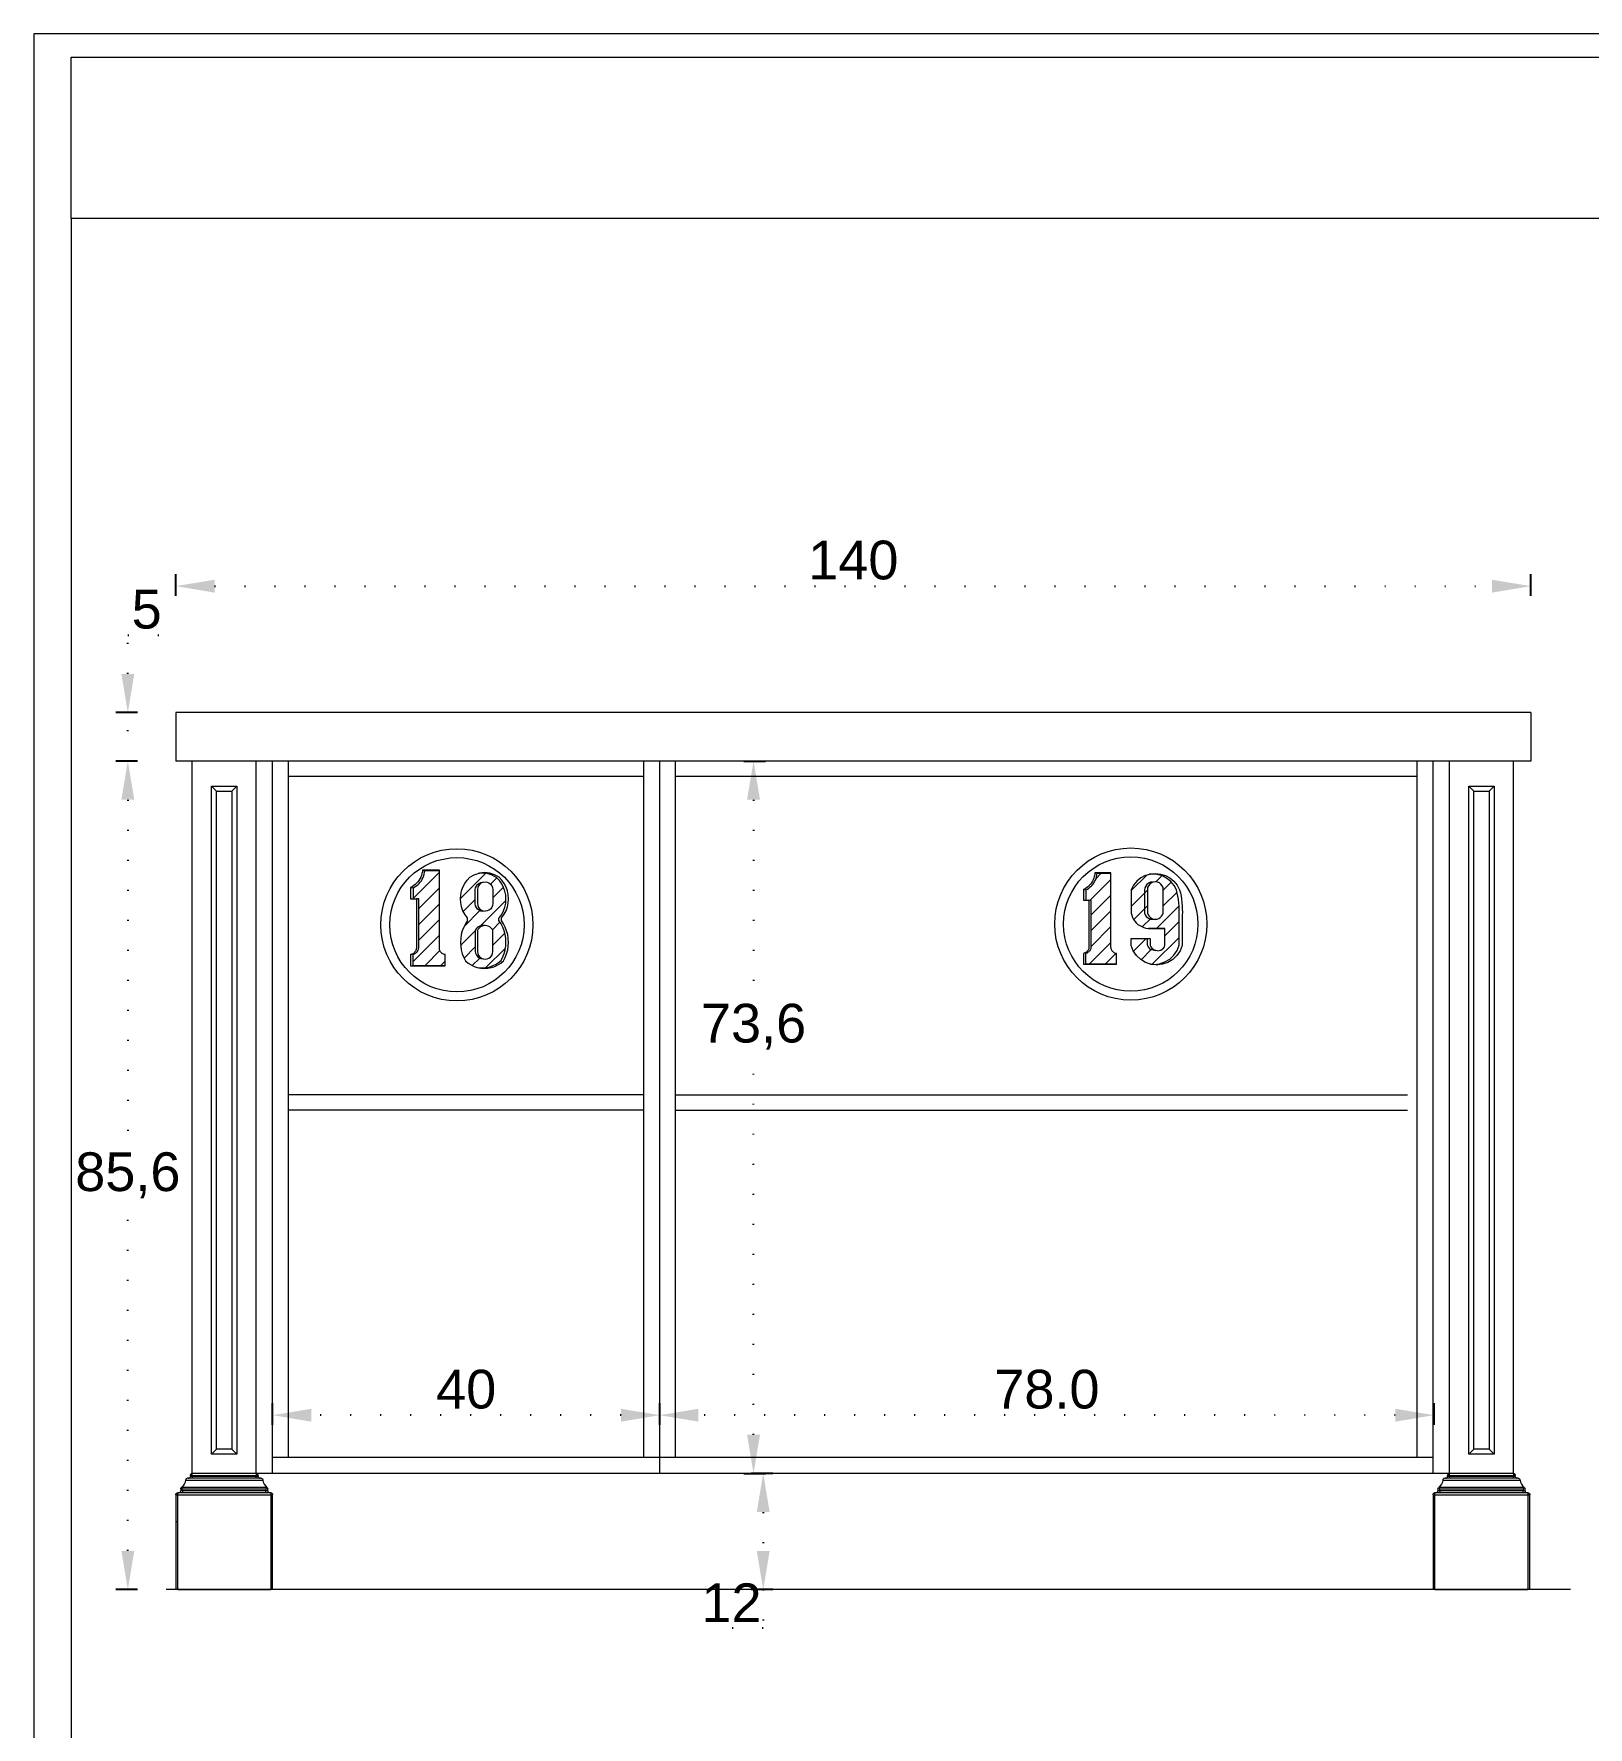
# Model space of a CAD drawing. Header units: inches. Extents: x 352 to 11605, y -941 to 2503.
# Drawn here: x 6836.1 to 6996.7, y 753.6 to 928.6 of the extents above; entities that cross this region are included whole.
import ezdxf

# ---------------------------------------------------------------- set-up
doc = ezdxf.new("R2010")
doc.units = ezdxf.units.IN
doc.header["$MEASUREMENT"] = 0
doc.linetypes.add('ACAD_ISO07W100', pattern=[3, 0, -3])
doc.styles.get("Standard").update_dxf_attribs({"font": 'arial.ttf'})
doc.dimstyles.new('ISO-25', dxfattribs={"dimtxt": 4, "dimasz": 4, "dimexe": 1.25, "dimexo": 0.625, "dimtad": 1, "dimtih": 1, "dimtoh": 1, "dimdec": 1, "dimtxsty": 'Standard', "dimcen": 2.5, "dimadec": 0, "dimazin": 0, "dimtfac": 1, "dimtdec": 1, "dimtmove": 0, "dimatfit": 3, "dimfxl": 1, "dimfxlon": 1, "dimarcsym": 0})
pattern_1 = [(45, (6167.7782, 1407.7392), (-0.8148213, 0.8148213), [])]
pattern_2 = [(45, (6254.4514, 1407.9939), (-0.8148213, 0.8148213), [])]

# ---------------------------------------------------------------- blocks, each defined once
blk = doc.blocks.new('*D342')
at = {"color": 0, "lineweight": -2, "transparency": 16777216}
for p, q in [((6846.82, 853.45), (6844.57, 853.45)), ((6846.82, 767.85), (6844.57, 767.85))]:
    blk.add_line(p, q, dxfattribs=at)
at = {"color": 0, "linetype": 'ACAD_ISO07W100', "lineweight": -2, "transparency": 16777216}
for p, q in [((6845.82, 849.45), (6845.82, 813.68)), ((6845.82, 771.85), (6845.82, 807.63))]:
    blk.add_line(p, q, dxfattribs=at)
at = {"color": 0, "transparency": 16777216}
for points in [[(6845.15, 849.45), (6846.49, 849.45), (6845.82, 853.45)], [(6845.15, 771.85), (6846.49, 771.85), (6845.82, 767.85)]]:
    blk.add_solid(points, dxfattribs=at)
at = {"layer": 'Defpoints', "color": 0, "transparency": 16777216}
for p in [(6845.82, 853.45), (6850.78, 853.45), (6849.78, 767.85)]:
    blk.add_point(p, dxfattribs=at)
at = {"color": 0, "lineweight": 20, "transparency": 16777216, "insert": (6845.82, 810.65), "char_height": 4, "attachment_point": 5}
blk.add_mtext('85,6', dxfattribs=at)
blk = doc.blocks.new('*D343')
at = {"color": 0, "lineweight": -2, "transparency": 16777216}
for p, q in [((6850.78, 870.52), (6850.78, 872.77)), ((6990.78, 870.52), (6990.78, 872.77))]:
    blk.add_line(p, q, dxfattribs=at)
at = {"color": 0, "linetype": 'ACAD_ISO07W100', "lineweight": -2, "transparency": 16777216}
blk.add_line((6854.78, 871.52), (6986.78, 871.52), dxfattribs=at)
at = {"color": 0, "transparency": 16777216}
for points in [[(6854.78, 872.18), (6854.78, 870.85), (6850.78, 871.52)], [(6986.78, 872.18), (6986.78, 870.85), (6990.78, 871.52)]]:
    blk.add_solid(points, dxfattribs=at)
at = {"layer": 'Defpoints', "color": 0, "transparency": 16777216}
for p in [(6990.78, 871.52), (6850.78, 863.45), (6990.78, 863.45)]:
    blk.add_point(p, dxfattribs=at)
at = {"color": 0, "lineweight": 20, "transparency": 16777216, "insert": (6920.78, 874.19), "char_height": 4, "attachment_point": 5}
blk.add_mtext('140', dxfattribs=at)
blk = doc.blocks.new('*D344')
at = {"color": 0, "lineweight": -2, "transparency": 16777216}
for p, q in [((6912.47, 779.85), (6910.22, 779.85)), ((6912.47, 767.85), (6910.22, 767.85))]:
    blk.add_line(p, q, dxfattribs=at)
at = {"color": 0, "linetype": 'ACAD_ISO07W100', "lineweight": -2, "transparency": 16777216}
for p, q in [((6911.47, 775.85), (6911.47, 771.85)), ((6911.47, 767.85), (6911.47, 763.85)), ((6911.47, 763.85), (6905.53, 763.85))]:
    blk.add_line(p, q, dxfattribs=at)
at = {"color": 0, "transparency": 16777216}
for points in [[(6910.8, 775.85), (6912.14, 775.85), (6911.47, 779.85)], [(6910.8, 771.85), (6912.14, 771.85), (6911.47, 767.85)]]:
    blk.add_solid(points, dxfattribs=at)
at = {"layer": 'Defpoints', "color": 0, "transparency": 16777216}
for p in [(6927.23, 779.85), (6911.47, 767.85), (6927.23, 767.85)]:
    blk.add_point(p, dxfattribs=at)
at = {"color": 0, "lineweight": 20, "transparency": 16777216, "insert": (6908.19, 766.49), "char_height": 4, "attachment_point": 5}
blk.add_mtext('12', dxfattribs=at)
blk = doc.blocks.new('*D345')
at = {"color": 0, "lineweight": -2, "transparency": 16777216}
for p, q in [((6909.47, 853.45), (6911.72, 853.45)), ((6909.47, 779.85), (6911.72, 779.85))]:
    blk.add_line(p, q, dxfattribs=at)
at = {"color": 0, "linetype": 'ACAD_ISO07W100', "lineweight": -2, "transparency": 16777216}
for p, q in [((6910.47, 849.45), (6910.47, 829.02)), ((6910.47, 783.85), (6910.47, 822.97))]:
    blk.add_line(p, q, dxfattribs=at)
at = {"color": 0, "transparency": 16777216}
for points in [[(6909.8, 849.45), (6911.14, 849.45), (6910.47, 853.45)], [(6909.8, 783.85), (6911.14, 783.85), (6910.47, 779.85)]]:
    blk.add_solid(points, dxfattribs=at)
at = {"layer": 'Defpoints', "color": 0, "transparency": 16777216}
for p in [(6902.41, 853.45), (6910.47, 853.45), (6901.78, 779.85)]:
    blk.add_point(p, dxfattribs=at)
at = {"color": 0, "lineweight": 20, "transparency": 16777216, "insert": (6910.47, 826), "char_height": 4, "attachment_point": 5}
blk.add_mtext('73,6', dxfattribs=at)
blk = doc.blocks.new('*D346')
at = {"color": 0, "lineweight": -2, "transparency": 16777216}
for p, q in [((6900.78, 784.87), (6900.78, 787.12)), ((6980.78, 784.87), (6980.78, 787.12))]:
    blk.add_line(p, q, dxfattribs=at)
at = {"color": 0, "linetype": 'ACAD_ISO07W100', "lineweight": -2, "transparency": 16777216}
blk.add_line((6976.78, 785.87), (6904.78, 785.87), dxfattribs=at)
at = {"color": 0, "transparency": 16777216}
for points in [[(6904.78, 786.53), (6904.78, 785.2), (6900.78, 785.87)], [(6976.78, 786.53), (6976.78, 785.2), (6980.78, 785.87)]]:
    blk.add_solid(points, dxfattribs=at)
at = {"layer": 'Defpoints', "color": 0, "transparency": 16777216}
for p in [(6900.78, 785.87), (6900.78, 779.85), (6980.78, 779.85)]:
    blk.add_point(p, dxfattribs=at)
at = {"color": 0, "lineweight": 20, "transparency": 16777216, "insert": (6940.78, 788.53), "char_height": 4, "attachment_point": 5}
blk.add_mtext('78.0', dxfattribs=at)
blk = doc.blocks.new('*D347')
at = {"color": 0, "lineweight": -2, "transparency": 16777216}
for p, q in [((6860.78, 784.87), (6860.78, 787.12)), ((6900.78, 784.87), (6900.78, 787.12))]:
    blk.add_line(p, q, dxfattribs=at)
at = {"color": 0, "linetype": 'ACAD_ISO07W100', "lineweight": -2, "transparency": 16777216}
blk.add_line((6896.78, 785.87), (6864.78, 785.87), dxfattribs=at)
at = {"color": 0, "transparency": 16777216}
for points in [[(6864.78, 786.53), (6864.78, 785.2), (6860.78, 785.87)], [(6896.78, 786.53), (6896.78, 785.2), (6900.78, 785.87)]]:
    blk.add_solid(points, dxfattribs=at)
at = {"layer": 'Defpoints', "color": 0, "transparency": 16777216}
for p in [(6860.78, 785.87), (6860.78, 779.85), (6900.78, 779.85)]:
    blk.add_point(p, dxfattribs=at)
at = {"color": 0, "lineweight": 20, "transparency": 16777216, "insert": (6880.78, 788.53), "char_height": 4, "attachment_point": 5}
blk.add_mtext('40', dxfattribs=at)
blk = doc.blocks.new('*D484')
at = {"color": 0, "linetype": 'ACAD_ISO07W100', "lineweight": -2, "transparency": 16777216}
for p, q in [((6845.82, 862.45), (6845.82, 866.45)), ((6845.82, 866.45), (6849.1, 866.45)), ((6845.82, 853.45), (6845.82, 858.45)), ((6845.82, 849.45), (6845.82, 845.45))]:
    blk.add_line(p, q, dxfattribs=at)
at = {"color": 0, "lineweight": -2, "transparency": 16777216}
for p, q in [((6846.82, 858.45), (6844.57, 858.45)), ((6846.82, 853.45), (6844.57, 853.45))]:
    blk.add_line(p, q, dxfattribs=at)
at = {"color": 0, "transparency": 16777216}
for points in [[(6845.15, 862.45), (6846.49, 862.45), (6845.82, 858.45)], [(6845.15, 849.45), (6846.49, 849.45), (6845.82, 853.45)]]:
    blk.add_solid(points, dxfattribs=at)
at = {"layer": 'Defpoints', "color": 0, "transparency": 16777216}
for p in [(6845.82, 858.45), (6850.78, 858.45), (6850.78, 853.45)]:
    blk.add_point(p, dxfattribs=at)
at = {"color": 0, "lineweight": 20, "transparency": 16777216, "insert": (6847.77, 869.11), "char_height": 4, "attachment_point": 5}
blk.add_mtext('5', dxfattribs=at)

msp = doc.modelspace()

# ---------------------------------------------------------------- hatches: boundary and pattern name
at = {"lineweight": 20}
h = msp.add_hatch(dxfattribs=at)
h.set_pattern_fill('ANSI31', color=256, scale=9.218651)
h.set_pattern_definition(pattern_1)
h.paths.add_polyline_path([(6878.45, 833.49), (6878.37, 833.53), (6878.3, 833.57), (6878.24, 833.62), (6878.18, 833.68), (6878.14, 833.74), (6878.09, 833.81), (6878.06, 833.89), (6878.04, 833.96), (6878.02, 834.04), (6878.02, 834.12), (6878.02, 842.15), (6876.51, 842.15), (6876.49, 841.96), (6876.45, 841.77), (6876.4, 841.59), (6876.33, 841.42), (6876.24, 841.25), (6876.15, 841.09), (6876.03, 840.94), (6875.91, 840.79), (6875.77, 840.66), (6875.62, 840.55), (6875.46, 840.44), (6875.3, 840.35), (6875.3, 839.22), (6875.63, 839.22), (6875.88, 839.2), (6875.88, 834.15), (6875.87, 834.08), (6875.85, 834), (6875.82, 833.93), (6875.79, 833.86), (6875.75, 833.79), (6875.7, 833.73), (6875.64, 833.67), (6875.58, 833.62), (6875.52, 833.57), (6875.45, 833.54), (6875.37, 833.51), (6875.3, 833.49), (6875.3, 832.33), (6878.6, 832.33), (6878.6, 833.45), (6878.52, 833.46)])
h = msp.add_hatch(dxfattribs=at)
h.set_pattern_fill('ANSI31', color=256, scale=9.218651)
h.set_pattern_definition(pattern_1)
h.paths.add_polyline_path([(6884.17, 837.22), (6884.22, 837.27), (6884.45, 837.61), (6884.64, 837.98), (6884.78, 838.37), (6884.86, 838.77), (6884.89, 839.18), (6884.86, 839.6), (6884.78, 840), (6884.64, 840.39), (6884.45, 840.76), (6884.22, 841.1), (6883.94, 841.4), (6883.47, 841.66), (6882.96, 841.82), (6882.43, 841.88), (6882.03, 841.83), (6881.62, 841.71), (6881.15, 841.44), (6880.87, 841.14), (6880.63, 840.79), (6880.44, 840.42), (6880.3, 840.03), (6880.22, 839.62), (6880.19, 839.2), (6880.22, 838.79), (6880.3, 838.38), (6880.44, 837.99), (6880.63, 837.62), (6880.87, 837.27), (6880.92, 837.22), (6880.92, 836.97), (6880.7, 836.63), (6880.52, 836.28), (6880.38, 835.9), (6880.27, 835.52), (6880.21, 835.12), (6880.19, 834.72), (6880.21, 834.32), (6880.27, 833.93), (6880.38, 833.54), (6880.52, 833.17), (6880.7, 832.81), (6880.98, 832.58), (6881.28, 832.38), (6881.61, 832.23), (6881.92, 832.12), (6882.07, 832.1), (6882.43, 832.07), (6882.79, 832.1), (6883.14, 832.16), (6883.48, 832.28), (6883.81, 832.43), (6884.11, 832.63), (6884.38, 832.86), (6884.56, 833.21), (6884.7, 833.58), (6884.81, 833.96), (6884.87, 834.35), (6884.89, 834.75), (6884.87, 835.14), (6884.81, 835.53), (6884.7, 835.92), (6884.56, 836.28), (6884.38, 836.64), (6884.17, 836.97)])
h.paths.add_polyline_path([(6883.06, 836.4), (6883.21, 836.32), (6883.34, 836.22), (6883.45, 836.09), (6883.53, 835.95), (6883.53, 833.76), (6883.5, 833.56), (6883.42, 833.37), (6883.3, 833.2), (6883.13, 833.08), (6882.94, 833), (6882.74, 832.97), (6882.54, 833), (6882.3, 833.04), (6882.11, 833.12), (6881.95, 833.24), (6881.83, 833.4), (6881.75, 833.59), (6881.72, 833.79), (6881.72, 835.96), (6881.8, 836.1), (6881.91, 836.23), (6882.04, 836.33), (6882.18, 836.4), (6882.34, 836.45), (6882.5, 836.46), (6882.74, 836.46), (6882.9, 836.44)], flags=16)
h.paths.add_polyline_path([(6882.94, 837.96), (6882.74, 837.93), (6882.5, 837.92), (6882.3, 837.95), (6882.11, 838.03), (6881.95, 838.15), (6881.83, 838.31), (6881.75, 838.5), (6881.72, 838.7), (6881.72, 840.14), (6881.75, 840.35), (6881.83, 840.53), (6881.95, 840.7), (6882.11, 840.82), (6882.3, 840.9), (6882.54, 840.93), (6882.74, 840.96), (6882.94, 840.93), (6883.13, 840.86), (6883.3, 840.73), (6883.42, 840.57), (6883.5, 840.38), (6883.53, 840.17), (6883.53, 838.72), (6883.5, 838.51), (6883.42, 838.32), (6883.3, 838.16), (6883.13, 838.03)], flags=16)
h = msp.add_hatch(dxfattribs=at)
h.set_pattern_fill('ANSI31', color=256, scale=9.218651)
h.set_pattern_definition(pattern_2)
h.paths.add_polyline_path([(6947.81, 833.61), (6947.74, 833.64), (6947.68, 833.68), (6947.62, 833.73), (6947.56, 833.79), (6947.52, 833.85), (6947.48, 833.91), (6947.45, 833.98), (6947.42, 834.06), (6947.41, 834.13), (6947.4, 834.21), (6947.4, 841.85), (6945.97, 841.85), (6945.95, 841.67), (6945.91, 841.5), (6945.86, 841.32), (6945.8, 841.16), (6945.71, 841), (6945.62, 840.84), (6945.51, 840.7), (6945.39, 840.56), (6945.26, 840.44), (6945.12, 840.33), (6944.97, 840.23), (6944.81, 840.14), (6944.81, 839.06), (6945.13, 839.06), (6945.36, 839.04), (6945.36, 834.24), (6945.35, 834.17), (6945.34, 834.09), (6945.31, 834.02), (6945.28, 833.96), (6945.24, 833.89), (6945.19, 833.83), (6945.14, 833.78), (6945.08, 833.73), (6945.02, 833.69), (6944.96, 833.65), (6944.89, 833.62), (6944.81, 833.6), (6944.81, 832.5), (6947.96, 832.5), (6947.96, 833.57), (6947.88, 833.58)])
h = msp.add_hatch(dxfattribs=at)
h.set_pattern_fill('ANSI31', color=256, scale=9.218651)
h.set_pattern_definition(pattern_2)
h.paths.add_polyline_path([(6954.44, 837.11), (6954.45, 837.23), (6954.46, 837.54), (6954.46, 837.84), (6954.45, 838.15), (6954.44, 838.45), (6954.41, 838.81), (6954.38, 839.15), (6954.32, 839.48), (6954.25, 839.81), (6954.17, 840.13), (6953.92, 840.6), (6953.59, 841), (6953.18, 841.33), (6952.72, 841.58), (6952.22, 841.73), (6951.7, 841.78), (6951.38, 841.75), (6950.95, 841.62), (6950.49, 841.37), (6950.08, 841.04), (6949.74, 840.63), (6949.49, 840.16), (6949.49, 837.73), (6949.55, 837.51), (6949.63, 837.3), (6949.74, 837.09), (6949.87, 836.91), (6950.02, 836.74), (6950.19, 836.58), (6950.38, 836.45), (6950.58, 836.34), (6950.79, 836.25), (6951, 836.19), (6951.23, 836.15), (6951.27, 836.15), (6952.68, 836.15), (6952.98, 836.14), (6952.98, 834.4), (6952.92, 834.25), (6952.82, 834.11), (6952.69, 834), (6952.55, 833.92), (6952.39, 833.86), (6952.22, 833.85), (6952.05, 833.86), (6951.76, 833.9), (6951.6, 833.95), (6951.46, 834.03), (6951.34, 834.14), (6951.24, 834.28), (6951.17, 834.43), (6951.17, 835.1), (6949.49, 835.1), (6949.49, 834.4), (6949.71, 833.85), (6950.04, 833.36), (6950.47, 832.95), (6950.97, 832.64), (6951.47, 832.48), (6951.83, 832.44), (6952.41, 832.5), (6952.97, 832.69), (6953.47, 832.99), (6953.9, 833.4), (6954.23, 833.88), (6954.44, 834.43)])
h.paths.add_polyline_path([(6952.63, 837.41), (6952.5, 837.28), (6952.34, 837.19), (6952.17, 837.13), (6951.99, 837.11), (6951.8, 837.13), (6951.63, 837.19), (6951.47, 837.28), (6951.34, 837.41), (6951.24, 837.56), (6951.17, 837.73), (6951.17, 840.16), (6951.19, 840.37), (6951.28, 840.57), (6951.41, 840.74), (6951.58, 840.87), (6951.77, 840.95), (6951.99, 840.98), (6952.2, 840.95), (6952.4, 840.87), (6952.57, 840.74), (6952.7, 840.57), (6952.78, 840.37), (6952.81, 840.16), (6952.81, 837.73), (6952.74, 837.56)], flags=16)

# ---------------------------------------------------------------- linework, layer by layer
for p, q in [((6990.78, 858.45), (6850.78, 858.45)), ((6850.78, 858.45), (6850.78, 853.45)), ((6990.78, 858.45), (6990.78, 853.45)), ((6990.78, 853.45), (6850.78, 853.45)), ((6860.78, 779.85), (6860.78, 853.45)), ((6862.41, 781.48), (6862.41, 853.45)), ((6899.15, 781.48), (6899.15, 853.45)), ((6900.78, 779.85), (6900.78, 853.45)), ((6902.41, 781.48), (6902.41, 853.45)), ((6979.05, 781.48), (6979.05, 853.45)), ((6980.68, 779.85), (6980.68, 853.45)), ((6899.15, 851.85), (6862.41, 851.85)), ((6979.05, 851.85), (6902.41, 851.85)), ((6875.3, 840.35), (6875.3, 839.22)), ((6944.81, 840.14), (6944.81, 839.06)), ((6882.58, 836.44), (6882.42, 836.4)), ((6882.74, 836.46), (6882.58, 836.44)), ((6875.3, 832.33), (6878.6, 832.33)), ((6944.81, 832.5), (6947.96, 832.5)), ((6899.15, 818.97), (6862.41, 818.97)), ((6902.41, 818.97), (6978.05, 818.97)), ((6899.15, 817.37), (6862.41, 817.37)), ((6902.41, 817.37), (6978.05, 817.37)), ((6980.68, 781.48), (6860.78, 781.48)), ((6982.38, 779.85), (6859.08, 779.85)), ((6850.98, 774.85), (6850.78, 774.85)), ((6994.88, 767.85), (6849.78, 767.85))]:
    msp.add_line(p, q, dxfattribs=at)
at = {"linetype": 'Continuous', "lineweight": 20, "extrusion": (0, 1, -2.22045e-16)}
for p, q in [((6852.48, 779.85), (6852.48, 853.45)), ((6859.08, 779.85), (6859.08, 853.45)), ((6982.38, 779.85), (6982.38, 853.45)), ((6988.98, 779.85), (6988.98, 853.45)), ((6854.98, 850.35), (6854.48, 850.85)), ((6854.48, 850.85), (6857.08, 850.85)), ((6854.48, 781.85), (6854.48, 850.85)), ((6854.98, 782.35), (6854.98, 850.35)), ((6854.98, 850.35), (6856.58, 850.35)), ((6856.58, 850.35), (6857.08, 850.85)), ((6856.58, 850.35), (6856.58, 782.35)), ((6857.08, 850.85), (6857.08, 781.85)), ((6984.88, 850.35), (6984.38, 850.85)), ((6984.38, 850.85), (6986.98, 850.85)), ((6984.38, 781.85), (6984.38, 850.85)), ((6984.88, 782.35), (6984.88, 850.35)), ((6984.88, 850.35), (6986.48, 850.35)), ((6986.48, 850.35), (6986.98, 850.85)), ((6986.48, 850.35), (6986.48, 782.35)), ((6986.98, 850.85), (6986.98, 781.85)), ((6854.98, 782.35), (6854.48, 781.85)), ((6856.58, 782.35), (6854.98, 782.35)), ((6856.58, 782.35), (6857.08, 781.85)), ((6984.88, 782.35), (6984.38, 781.85)), ((6986.48, 782.35), (6984.88, 782.35)), ((6986.48, 782.35), (6986.98, 781.85)), ((6857.08, 781.85), (6854.48, 781.85)), ((6986.98, 781.85), (6984.38, 781.85)), ((6851.78, 779.17), (6859.78, 779.17)), ((6859.58, 779.35), (6851.98, 779.35)), ((6852.28, 779.65), (6852.28, 779.55)), ((6852.48, 779.65), (6852.28, 779.65)), ((6852.48, 779.55), (6852.28, 779.55)), ((6859.08, 779.85), (6852.48, 779.85)), ((6852.48, 779.65), (6852.48, 779.85)), ((6852.48, 779.65), (6859.08, 779.65)), ((6852.48, 779.55), (6852.48, 779.65)), ((6859.08, 779.55), (6852.48, 779.55)), ((6852.48, 779.55), (6852.48, 779.35)), ((6859.08, 779.85), (6859.08, 779.65)), ((6859.28, 779.65), (6859.08, 779.65)), ((6859.08, 779.65), (6859.08, 779.55)), ((6859.28, 779.55), (6859.08, 779.55)), ((6859.08, 779.35), (6859.08, 779.55)), ((6859.28, 779.55), (6859.28, 779.65)), ((6981.68, 779.17), (6989.68, 779.17)), ((6989.48, 779.35), (6981.88, 779.35)), ((6982.18, 779.65), (6982.18, 779.55)), ((6982.38, 779.65), (6982.18, 779.65)), ((6982.38, 779.55), (6982.18, 779.55)), ((6988.98, 779.85), (6982.38, 779.85)), ((6982.38, 779.65), (6982.38, 779.85)), ((6982.38, 779.65), (6988.98, 779.65)), ((6982.38, 779.55), (6982.38, 779.65)), ((6988.98, 779.55), (6982.38, 779.55)), ((6982.38, 779.55), (6982.38, 779.35)), ((6988.98, 779.85), (6988.98, 779.65)), ((6989.18, 779.65), (6988.98, 779.65)), ((6988.98, 779.65), (6988.98, 779.55)), ((6989.18, 779.55), (6988.98, 779.55)), ((6988.98, 779.35), (6988.98, 779.55)), ((6989.18, 779.55), (6989.18, 779.65)), ((6850.78, 777.65), (6850.98, 777.65)), ((6850.78, 777.65), (6850.78, 767.85)), ((6850.98, 777.65), (6850.98, 777.85)), ((6860.58, 777.85), (6850.98, 777.85)), ((6850.98, 767.85), (6850.98, 777.65)), ((6850.98, 777.65), (6860.58, 777.65)), ((6851.28, 778.25), (6851.28, 778.05)), ((6851.48, 778.05), (6851.28, 778.05)), ((6851.48, 778.25), (6851.34, 778.39)), ((6860.2, 778.41), (6851.36, 778.41)), ((6851.48, 778.25), (6860.08, 778.25)), ((6851.48, 778.05), (6851.48, 778.25)), ((6851.48, 778.05), (6851.48, 777.85)), ((6860.08, 778.05), (6851.48, 778.05)), ((6860.22, 778.39), (6860.08, 778.25)), ((6860.08, 778.25), (6860.08, 778.05)), ((6860.28, 778.05), (6860.08, 778.05)), ((6860.08, 777.85), (6860.08, 778.05)), ((6860.28, 778.05), (6860.28, 778.25)), ((6860.58, 777.85), (6860.58, 777.65)), ((6860.58, 777.65), (6860.78, 777.65)), ((6860.58, 777.65), (6860.58, 767.85)), ((6860.78, 767.85), (6860.78, 777.65)), ((6980.68, 777.65), (6980.88, 777.65)), ((6980.68, 777.65), (6980.68, 767.85)), ((6980.88, 777.65), (6980.88, 777.85)), ((6990.48, 777.85), (6980.88, 777.85)), ((6980.88, 767.85), (6980.88, 777.65)), ((6980.88, 777.65), (6990.48, 777.65)), ((6981.18, 778.25), (6981.18, 778.05)), ((6981.38, 778.05), (6981.18, 778.05)), ((6981.38, 778.25), (6981.24, 778.39)), ((6990.1, 778.41), (6981.26, 778.41)), ((6981.38, 778.25), (6989.98, 778.25)), ((6981.38, 778.05), (6981.38, 778.25)), ((6981.38, 778.05), (6981.38, 777.85)), ((6989.98, 778.05), (6981.38, 778.05)), ((6990.12, 778.39), (6989.98, 778.25)), ((6989.98, 778.25), (6989.98, 778.05)), ((6990.18, 778.05), (6989.98, 778.05)), ((6989.98, 777.85), (6989.98, 778.05)), ((6990.18, 778.05), (6990.18, 778.25)), ((6990.48, 777.85), (6990.48, 777.65)), ((6990.48, 777.65), (6990.68, 777.65)), ((6990.48, 777.65), (6990.48, 767.85)), ((6990.68, 767.85), (6990.68, 777.65)), ((6850.98, 767.85), (6850.78, 767.85)), ((6850.98, 767.85), (6860.58, 767.85)), ((6860.78, 767.85), (6860.58, 767.85)), ((6980.88, 767.85), (6980.68, 767.85)), ((6980.88, 767.85), (6990.48, 767.85)), ((6990.68, 767.85), (6990.48, 767.85))]:
    msp.add_line(p, q, dxfattribs=at)
at = {"lineweight": 20}
for points in [[(6836.11, 578.7), (7330.93, 578.7), (7330.93, 928.58), (6836.11, 928.58)], [(6839.97, 926.17), (7050.28, 926.17), (7050.28, 909.51), (6839.97, 909.51)], [(6839.97, 593.94), (7325.37, 593.94), (7325.37, 909.51), (6839.97, 909.51)], [(6882.3, 837.95), (6882.11, 838.03), (6881.95, 838.15), (6881.83, 838.31), (6881.75, 838.5), (6881.72, 838.7), (6881.72, 840.14), (6881.75, 840.35), (6881.83, 840.53), (6881.95, 840.7), (6882.11, 840.82), (6882.3, 840.9), (6882.54, 840.93), (6882.74, 840.96), (6882.94, 840.93), (6883.13, 840.86), (6883.3, 840.73), (6883.42, 840.57), (6883.5, 840.38), (6883.53, 840.17), (6883.53, 838.72), (6883.5, 838.51), (6883.42, 838.32), (6883.3, 838.16), (6883.13, 838.03), (6882.94, 837.96), (6882.74, 837.93), (6882.5, 837.92)], [(6883.3, 833.2), (6883.42, 833.37), (6883.5, 833.56), (6883.53, 833.76), (6883.53, 835.95), (6883.45, 836.09), (6883.34, 836.22), (6883.21, 836.32), (6883.06, 836.4), (6882.9, 836.44), (6882.74, 836.46), (6882.5, 836.46), (6882.34, 836.45), (6882.18, 836.4), (6882.04, 836.33), (6881.91, 836.23), (6881.8, 836.1), (6881.72, 835.96), (6881.72, 833.79), (6881.75, 833.59), (6881.83, 833.4), (6881.95, 833.24), (6882.11, 833.12), (6882.3, 833.04), (6882.54, 833), (6882.74, 832.97), (6882.94, 833), (6883.13, 833.08)], [(6952.22, 832.39), (6952.22, 832.4), (6952.12, 832.39)]]:
    msp.add_lwpolyline(points, close=True, dxfattribs=at)
for points in [[(6875.04, 832.28), (6878.6, 832.28), (6878.6, 832.33), (6878.6, 833.45), (6878.52, 833.46), (6878.45, 833.49), (6878.37, 833.53), (6878.3, 833.57), (6878.24, 833.62), (6878.18, 833.68), (6878.14, 833.74), (6878.09, 833.81), (6878.06, 833.89), (6878.04, 833.96), (6878.02, 834.04), (6878.02, 834.12), (6878.02, 842.15), (6878.02, 842.19), (6876.27, 842.19), (6876.25, 842), (6876.21, 841.82), (6876.15, 841.63), (6876.08, 841.46), (6876, 841.29), (6875.9, 841.12), (6875.78, 840.97), (6875.66, 840.83), (6875.52, 840.7), (6875.37, 840.58), (6875.21, 840.47), (6875.04, 840.38), (6875.04, 839.22), (6875.3, 839.22), (6875.63, 839.22), (6875.63, 834.12), (6875.62, 834.04), (6875.6, 833.97), (6875.57, 833.89), (6875.54, 833.82), (6875.49, 833.75), (6875.45, 833.69), (6875.39, 833.63), (6875.33, 833.58), (6875.26, 833.54), (6875.19, 833.5), (6875.12, 833.47), (6875.04, 833.45), (6875.04, 832.28), (6875.3, 832.33), (6875.3, 833.49), (6875.37, 833.51), (6875.45, 833.54), (6875.52, 833.57), (6875.58, 833.62), (6875.64, 833.67), (6875.7, 833.73), (6875.75, 833.79), (6875.79, 833.86), (6875.82, 833.93), (6875.85, 834), (6875.87, 834.08), (6875.88, 834.15), (6875.88, 839.2), (6875.63, 839.22)], [(6875.04, 840.38), (6875.3, 840.35), (6875.46, 840.44), (6875.62, 840.55), (6875.77, 840.66), (6875.91, 840.79), (6876.03, 840.94), (6876.15, 841.09), (6876.24, 841.25), (6876.33, 841.42), (6876.4, 841.59), (6876.45, 841.77), (6876.49, 841.96), (6876.51, 842.15)], [(6876.27, 842.19), (6876.51, 842.15), (6878.02, 842.15)], [(6880.92, 836.97), (6880.92, 837.22), (6880.87, 837.27), (6880.63, 837.62), (6880.44, 837.99), (6880.3, 838.38), (6880.22, 838.79), (6880.19, 839.2), (6880.22, 839.62), (6880.3, 840.03), (6880.44, 840.42), (6880.63, 840.79), (6880.87, 841.14), (6881.15, 841.44), (6881.62, 841.71), (6882.03, 841.83), (6882.14, 841.87)], [(6881.92, 832.12), (6882.07, 832.1), (6882.43, 832.07), (6882.79, 832.1), (6883.14, 832.16), (6883.48, 832.28), (6883.81, 832.43), (6884.11, 832.63), (6884.38, 832.86), (6884.56, 833.21), (6884.7, 833.58), (6884.81, 833.96), (6884.87, 834.35), (6884.89, 834.75), (6884.87, 835.14), (6884.81, 835.53), (6884.7, 835.92), (6884.56, 836.28), (6884.38, 836.64), (6884.17, 836.97), (6884.17, 837.22), (6884.22, 837.27), (6884.45, 837.61), (6884.64, 837.98), (6884.78, 838.37), (6884.86, 838.77), (6884.89, 839.18), (6884.86, 839.6), (6884.78, 840), (6884.64, 840.39), (6884.45, 840.76), (6884.22, 841.1), (6883.94, 841.4), (6883.47, 841.66), (6882.96, 841.82), (6882.43, 841.88), (6882.03, 841.83)], [(6884.42, 836.97), (6884.42, 837.22), (6884.47, 837.27), (6884.71, 837.62), (6884.9, 837.99), (6885.04, 838.38), (6885.12, 838.79), (6885.15, 839.2), (6885.12, 839.62), (6885.04, 840.03), (6884.9, 840.42), (6884.71, 840.79), (6884.47, 841.14), (6884.19, 841.44), (6883.72, 841.71), (6883.21, 841.87), (6882.67, 841.92), (6882.14, 841.87)], [(6944.57, 832.46), (6947.96, 832.46), (6947.96, 832.5), (6947.96, 833.57), (6947.88, 833.58), (6947.81, 833.61), (6947.74, 833.64), (6947.68, 833.68), (6947.62, 833.73), (6947.56, 833.79), (6947.52, 833.85), (6947.48, 833.91), (6947.45, 833.98), (6947.42, 834.06), (6947.41, 834.13), (6947.4, 834.21), (6947.4, 841.85), (6947.4, 841.89), (6945.74, 841.89), (6945.72, 841.71), (6945.68, 841.54), (6945.63, 841.36), (6945.56, 841.19), (6945.48, 841.03), (6945.38, 840.88), (6945.28, 840.73), (6945.16, 840.6), (6945.02, 840.47), (6944.88, 840.36), (6944.73, 840.26), (6944.57, 840.17), (6944.57, 839.06), (6944.81, 839.06), (6945.13, 839.06), (6945.13, 834.21), (6945.12, 834.13), (6945.1, 834.06), (6945.07, 833.99), (6945.04, 833.92), (6945, 833.86), (6944.95, 833.8), (6944.9, 833.74), (6944.84, 833.69), (6944.78, 833.65), (6944.71, 833.62), (6944.64, 833.59), (6944.57, 833.57), (6944.57, 832.46), (6944.81, 832.5), (6944.81, 833.6), (6944.89, 833.62), (6944.96, 833.65), (6945.02, 833.69), (6945.08, 833.73), (6945.14, 833.78), (6945.19, 833.83), (6945.24, 833.89), (6945.28, 833.96), (6945.31, 834.02), (6945.34, 834.09), (6945.35, 834.17), (6945.36, 834.24), (6945.36, 839.04), (6945.13, 839.06)], [(6944.57, 840.17), (6944.81, 840.14), (6944.97, 840.23), (6945.12, 840.33), (6945.26, 840.44), (6945.39, 840.56), (6945.51, 840.7), (6945.62, 840.84), (6945.71, 841), (6945.8, 841.16), (6945.86, 841.32), (6945.91, 841.5), (6945.95, 841.67), (6945.97, 841.85)], [(6945.74, 841.89), (6945.97, 841.85), (6947.4, 841.85)], [(6950.95, 841.62), (6950.49, 841.37), (6950.08, 841.04), (6949.74, 840.63), (6949.49, 840.16), (6949.49, 837.73), (6949.55, 837.51), (6949.63, 837.3), (6949.74, 837.09), (6949.87, 836.91), (6950.02, 836.74), (6950.19, 836.58), (6950.38, 836.45), (6950.58, 836.34), (6950.79, 836.25), (6951, 836.19), (6951.23, 836.15), (6951.27, 836.15), (6951.46, 836.14), (6952.98, 836.14)], [(6950.95, 841.62), (6951.38, 841.75), (6951.46, 841.78), (6951.99, 841.83), (6952.51, 841.78), (6953.02, 841.62), (6953.49, 841.37), (6953.9, 841.04), (6954.23, 840.63), (6954.48, 840.16), (6954.57, 839.83), (6954.64, 839.5), (6954.69, 839.17), (6954.73, 838.83), (6954.76, 838.47), (6954.77, 838.16), (6954.78, 837.85), (6954.77, 837.54), (6954.77, 837.23), (6954.76, 837.11), (6954.76, 834.4), (6954.54, 833.85), (6954.21, 833.36), (6953.78, 832.95), (6953.27, 832.64), (6952.71, 832.45), (6952.22, 832.4)], [(6951.47, 832.48), (6951.83, 832.44), (6952.41, 832.5), (6952.97, 832.69), (6953.47, 832.99), (6953.9, 833.4), (6954.23, 833.88), (6954.44, 834.43), (6954.44, 837.11), (6954.45, 837.23), (6954.46, 837.54), (6954.46, 837.84), (6954.45, 838.15), (6954.44, 838.45), (6954.41, 838.81), (6954.38, 839.15), (6954.32, 839.48), (6954.25, 839.81), (6954.17, 840.13), (6953.92, 840.6), (6953.59, 841), (6953.18, 841.33), (6952.72, 841.58), (6952.22, 841.73), (6951.7, 841.78), (6951.38, 841.75)], [(6882.54, 840.93), (6882.35, 840.86), (6882.18, 840.73), (6882.06, 840.57), (6881.98, 840.38), (6881.95, 840.17), (6881.95, 838.72), (6881.98, 838.51), (6882.06, 838.32), (6882.18, 838.16), (6882.35, 838.03), (6882.54, 837.96), (6882.74, 837.93)], [(6951.7, 840.95), (6951.49, 840.92), (6951.29, 840.84), (6951.12, 840.71), (6950.99, 840.54), (6950.91, 840.34), (6950.88, 840.13), (6950.88, 837.72), (6950.95, 837.55), (6951.05, 837.4), (6951.19, 837.28), (6951.34, 837.19), (6951.51, 837.13), (6951.7, 837.11), (6951.99, 837.11), (6952.17, 837.13), (6952.34, 837.19), (6952.5, 837.28), (6952.63, 837.41), (6952.74, 837.56), (6952.81, 837.73), (6952.81, 840.16)], [(6952.81, 840.16), (6952.78, 840.37), (6952.7, 840.57), (6952.57, 840.74), (6952.4, 840.87), (6952.2, 840.95), (6951.99, 840.98), (6951.77, 840.95), (6951.58, 840.87), (6951.41, 840.74), (6951.28, 840.57), (6951.19, 840.37), (6951.17, 840.16), (6951.17, 837.73), (6951.24, 837.56), (6951.34, 837.41), (6951.47, 837.28), (6951.63, 837.19), (6951.8, 837.13), (6951.99, 837.11)], [(6880.92, 836.97), (6880.7, 836.63), (6880.52, 836.28), (6880.38, 835.9), (6880.27, 835.52), (6880.21, 835.12), (6880.19, 834.72), (6880.21, 834.32), (6880.27, 833.93), (6880.38, 833.54), (6880.52, 833.17), (6880.7, 832.81), (6880.98, 832.58), (6881.28, 832.38), (6881.61, 832.23), (6881.92, 832.12), (6881.95, 832.11)], [(6881.95, 832.11), (6882.31, 832.05), (6882.67, 832.02), (6883.03, 832.05), (6883.39, 832.11), (6883.73, 832.23), (6884.06, 832.38), (6884.36, 832.58), (6884.64, 832.81), (6884.82, 833.17), (6884.96, 833.54), (6885.07, 833.93), (6885.13, 834.32), (6885.15, 834.72), (6885.13, 835.12), (6885.07, 835.52), (6884.96, 835.9), (6884.82, 836.28), (6884.64, 836.63), (6884.42, 836.97)], [(6882.42, 836.4), (6882.27, 836.32), (6882.14, 836.22), (6882.03, 836.09), (6881.95, 835.95), (6881.95, 833.76), (6881.98, 833.56), (6882.06, 833.37), (6882.18, 833.2), (6882.35, 833.08), (6882.54, 833)], [(6952.12, 832.39), (6951.53, 832.45), (6951.47, 832.48), (6950.97, 832.64), (6950.47, 832.95), (6950.04, 833.36), (6949.71, 833.85), (6949.49, 834.4), (6949.49, 835.1), (6951.17, 835.1), (6951.46, 835.1), (6951.46, 834.4), (6951.53, 834.25), (6951.62, 834.11), (6951.75, 834), (6951.89, 833.92), (6952.05, 833.86)], [(6952.22, 833.85), (6952.05, 833.86), (6951.76, 833.9), (6951.6, 833.95), (6951.46, 834.03), (6951.34, 834.14), (6951.24, 834.28), (6951.17, 834.43), (6951.17, 835.1)], [(6952.22, 833.85), (6952.39, 833.86), (6952.55, 833.92), (6952.69, 834), (6952.82, 834.11), (6952.92, 834.25), (6952.98, 834.4), (6952.98, 836.14), (6952.68, 836.15), (6951.27, 836.15)]]:
    msp.add_lwpolyline(points, dxfattribs=at)
for centre, radius in [((6879.82, 836.53), 7.86), ((6879.82, 836.53), 6.94), ((6949.45, 836.61), 7.86), ((6949.45, 836.61), 6.94)]:
    msp.add_circle(centre, radius, dxfattribs=at)
at = {"linetype": 'Continuous', "lineweight": 20, "extrusion": (0, -2.22045e-16, -1)}
for centre, radius, start, end in [((-6850.78, 779.22), 1, 183.1541, 234.3147), ((-6852.48, 779.65), 0.2, 360, 90), ((-6859.08, 779.65), 0.2, 90, 180), ((-6859.58, 779.15), 0.2, 90, 176.8459), ((-6980.68, 779.22), 1, 183.1541, 234.3147), ((-6982.38, 779.65), 0.2, 360, 90), ((-6988.98, 779.65), 0.2, 90, 180), ((-6989.48, 779.15), 0.2, 90, 176.8459), ((-6850.98, 777.65), 0.2, 360, 90), ((-6851.48, 778.25), 0.2, 0, 45), ((-6860.08, 778.25), 0.2, 135, 180), ((-6860.58, 777.65), 0.2, 90, 180), ((-6980.88, 777.65), 0.2, 360, 90), ((-6981.38, 778.25), 0.2, 0, 45), ((-6989.98, 778.25), 0.2, 135, 180), ((-6990.48, 777.65), 0.2, 90, 180)]:
    msp.add_arc(centre, radius, start, end, dxfattribs=at)
at = {"linetype": 'Continuous', "lineweight": 20}
for centre, radius, start, end in [((6851.98, 779.15), 0.2, 90, 176.8459), ((6852.08, 779.55), 0.2, 270, 0), ((6859.48, 779.55), 0.2, 180, 270), ((6860.78, 779.22), 1, 183.1541, 234.3147), ((6981.88, 779.15), 0.2, 90, 176.8459), ((6981.98, 779.55), 0.2, 270, 0), ((6989.38, 779.55), 0.2, 180, 270), ((6990.68, 779.22), 1, 183.1541, 234.3147), ((6851.08, 778.05), 0.2, 270, 0), ((6851.48, 778.25), 0.2, 125.6853, 135), ((6860.08, 778.25), 0.2, 45, 54.3147), ((6860.48, 778.05), 0.2, 180, 270), ((6980.98, 778.05), 0.2, 270, 0), ((6981.38, 778.25), 0.2, 125.6853, 135), ((6989.98, 778.25), 0.2, 45, 54.3147), ((6990.38, 778.05), 0.2, 180, 270)]:
    msp.add_arc(centre, radius, start, end, dxfattribs=at)

# ---------------------------------------------------------------- dimensions: what is measured, and where the dimension line sits
at = {"lineweight": 20}
for base, p1, p2, picture, middle in [((6990.78, 871.52), (6850.78, 863.45), (6990.78, 863.45), '*D343', (6920.78, 874.19)), ((6860.78, 785.87), (6900.78, 779.85), (6860.78, 779.85), '*D347', (6880.78, 788.53))]:
    dim = msp.add_linear_dim(base=base, p1=p1, p2=p2, dimstyle='ISO-25', dxfattribs=at)
    dim.commit()
    dim.dimension.update_dxf_attribs({"geometry": picture, "text_midpoint": middle})
for base, p1, p2, angle, picture, middle in [((6845.82, 858.45), (6850.78, 853.45), (6850.78, 858.45), 270, '*D484', (6847.77, 869.11)), ((6845.82, 853.45), (6849.78, 767.85), (6850.78, 853.45), 270, '*D342', (6845.82, 810.65)), ((6911.47, 767.85), (6927.23, 779.85), (6927.23, 767.85), 90, '*D344', (6908.19, 766.49))]:
    dim = msp.add_linear_dim(base=base, p1=p1, p2=p2, angle=angle, dimstyle='ISO-25', dxfattribs=at)
    dim.commit()
    dim.dimension.update_dxf_attribs({"geometry": picture, "text_midpoint": middle})
dim = msp.add_linear_dim(base=(6910.47, 853.45), p1=(6901.78, 779.85), p2=(6902.41, 853.45), angle=270, dimstyle='ISO-25', dxfattribs=at)
dim.commit()
dim.dimension.update_dxf_attribs({"geometry": '*D345', "text_midpoint": (6910.47, 826), "dimtype": 160})
dim = msp.add_linear_dim(base=(6900.78, 785.87), p1=(6980.78, 779.85), p2=(6900.78, 779.85), text='78.0', dimstyle='ISO-25', dxfattribs=at)
dim.commit()
dim.dimension.update_dxf_attribs({"geometry": '*D346', "text_midpoint": (6940.78, 788.53)})

doc.saveas('drawing.dxf')
